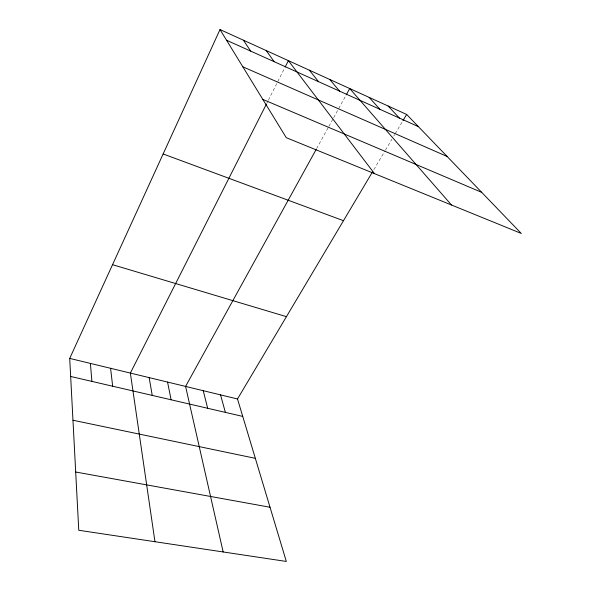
<?xml version="1.0" encoding="UTF-8"?>
<svg xmlns="http://www.w3.org/2000/svg" width="591" height="591" viewBox="0 0 591 591"><rect width="100%" height="100%" fill="white"/><g stroke="black" fill="none" stroke-linecap="round" stroke-linejoin="round"><path stroke-width="0.44" stroke-dasharray="2.96 2.22" d="M266.807 103.299L268.033 100.884M268.44 100.078L284.722 67.884M316.606 148.644L328.433 127.183M328.869 126.393L333.228 118.481M333.664 117.69L345.816 95.631M373.822 169.669L384.992 150.875M385.458 150.099L391.936 139.195M393.791 136.085L394.707 134.541M395.165 133.765L402.515 121.399"/><path stroke-width="0.89" d="M372.419 172.025L237.501 398.977L286.317 561.45L78.766 530.267L69.708 358.412L220 29.55L406.652 114.447L521.292 233.452L286.273 137.681L220 29.55M266.401 104.112L130.367 373.076L154.96 541.711M285.128 67.079L288.378 60.651L374.48 173.628M316.17 149.434L185.574 386.418L223.154 551.957M346.252 94.848L349.717 88.554L451.509 205.018M402.973 120.63L406.652 114.447M75.7 472.01L270.035 507.255M72.966 420.238L255.342 458.343M70.661 376.467L242.746 416.419M69.708 358.412L237.501 398.977M112.549 264.687L286.436 316.658M163.146 153.97L343.489 220.694M262.803 99.391L481.702 192.356M242.835 66.805L447.158 156.497M226.56 40.247L418.391 126.637M388.132 106.025L399.427 118.097M369.161 97.397L379.983 109.342M329.785 79.482L339.574 91.14M309.344 70.189L318.571 81.684M266.201 50.56L274.18 61.693M243.418 40.203L250.71 51.122M220.539 394.877L225.385 412.385M203.238 390.688L207.67 408.27M167.549 382.067L171.109 399.782M149.154 377.619L152.242 395.409M110.591 368.296L112.667 386.218M90.379 363.406L91.908 381.394"/></g></svg>
